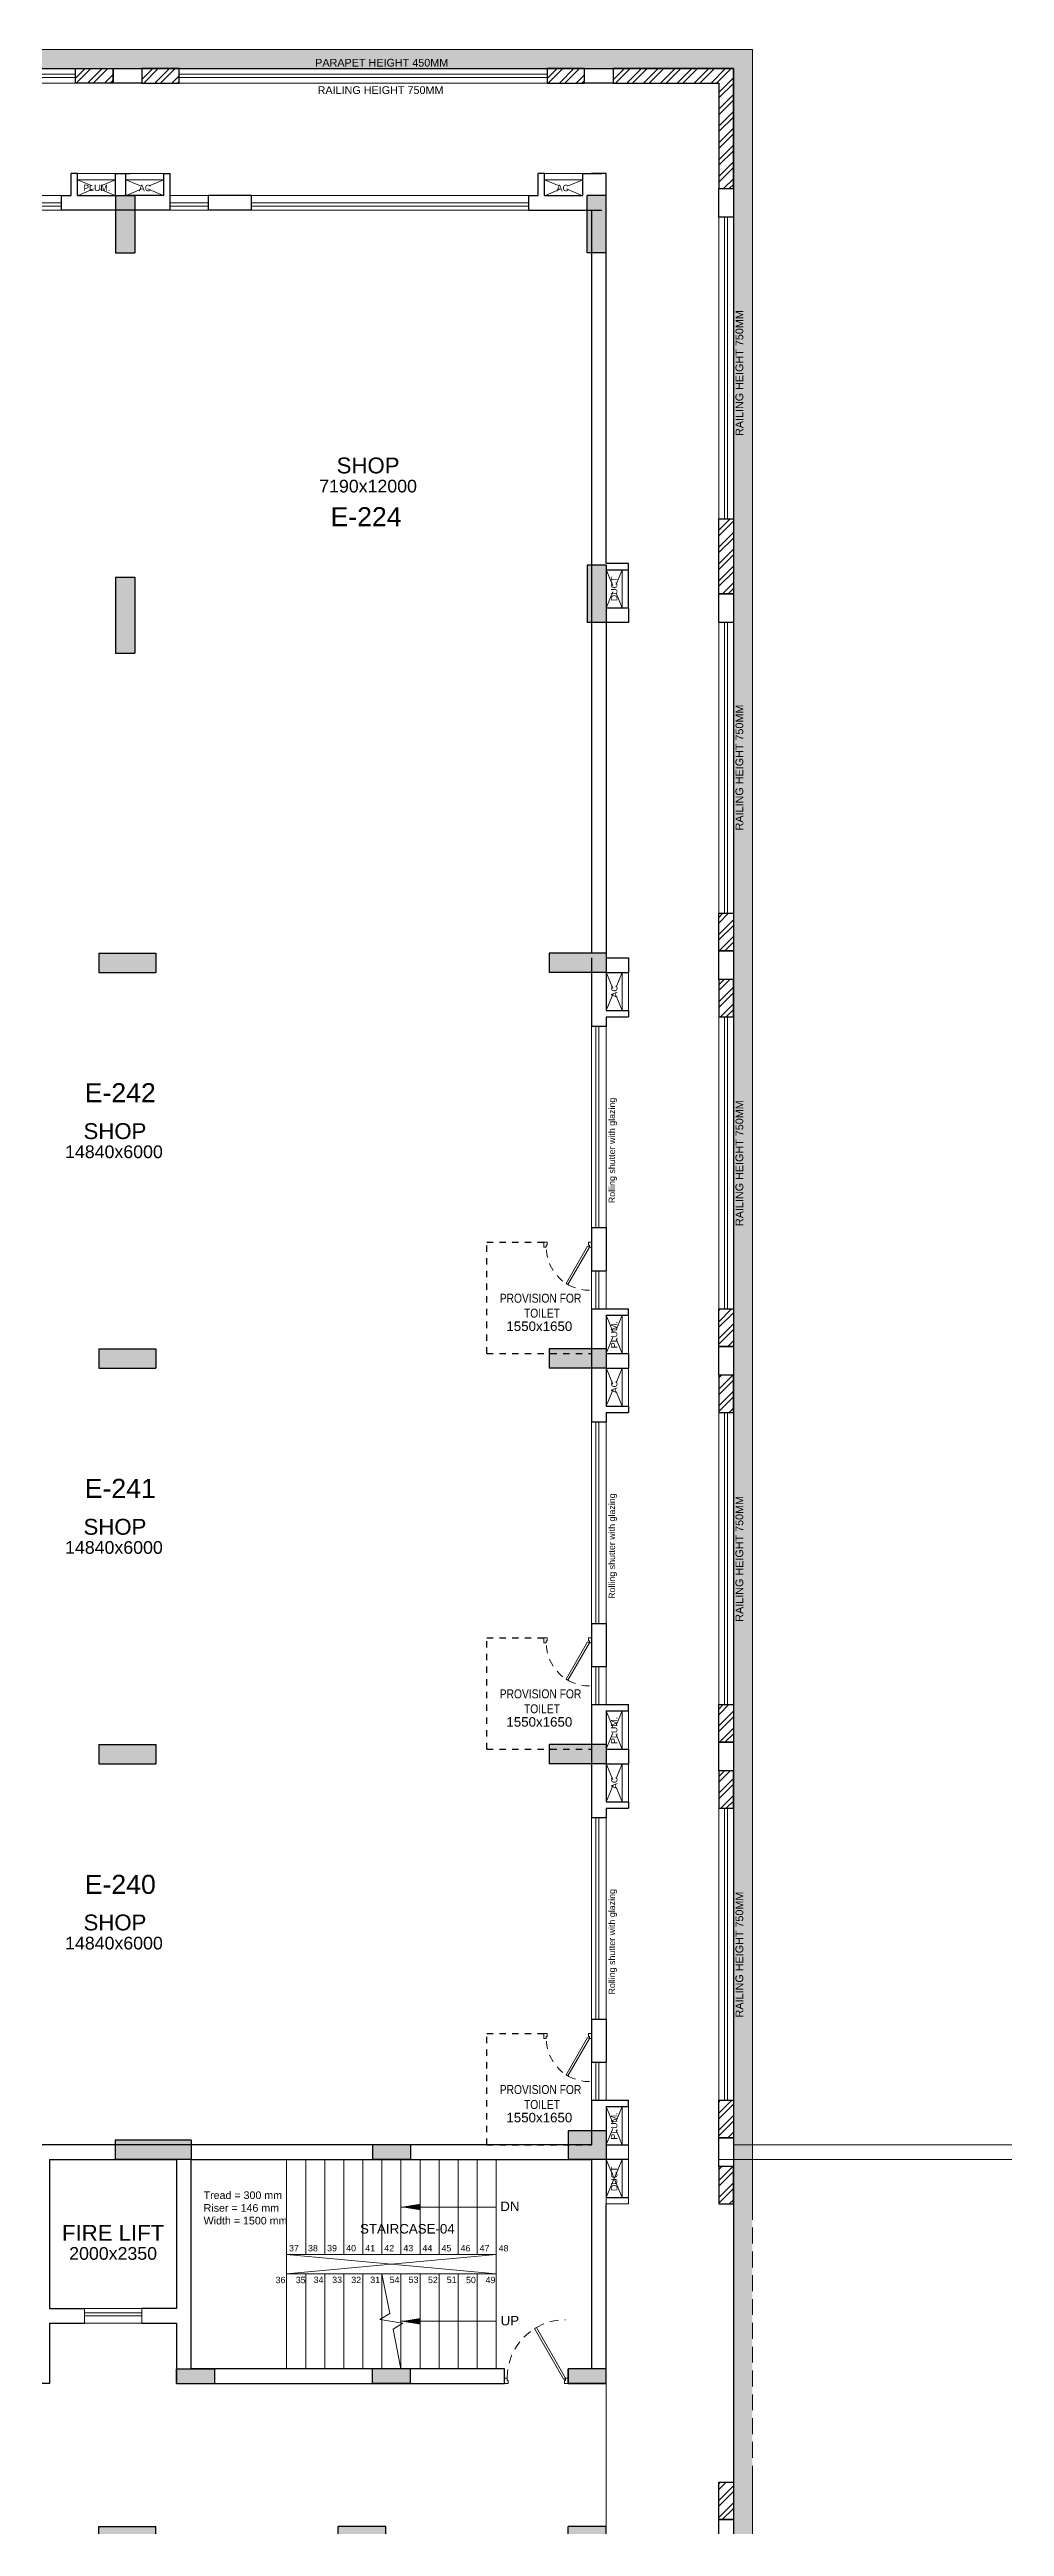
# Model space of a CAD drawing. Header units: metres. Extents: x 9819 to 10514, y 4405 to 4599.
# Drawn here: x 10293.5 to 10308.52, y 4458.23 to 4497.23 of the extents above; entities that cross this region are included whole.
import ezdxf
from ezdxf.enums import TextEntityAlignment as Align

# ---------------------------------------------------------------- set-up
doc = ezdxf.new("R2010")
doc.units = ezdxf.units.M
doc.header["$MEASUREMENT"] = 0
doc.linetypes.add('DASHED2', pattern=[0.375, 0.25, -0.125])
doc.linetypes.add('HIDDEN', pattern=[0.375, 0.25, -0.125])
for name, color, linetype, lineweight in [('A_BUP AREA', 2, 'Continuous', 25), ('A_COMMENTS', 3, 'Continuous', 0), ('A_CONC', 1, 'Continuous', 30), ('A_DOOR-WIN', 23, 'Continuous', 9), ('A_DOTTED', 8, 'HIDDEN', 0), ('A_ELE 0.15', 252, 'Continuous', 15), ('A_GLAZE', 140, 'Continuous', 5), ('A_LEDGE', 252, 'Continuous', 15), ('A_SHOP NO.', 113, 'Continuous', 5), ('A_SILL 0.09', 9, 'Continuous', 9), ('A_SILL 0.25', 25, 'Continuous', 15), ('A_STAIRS', 21, 'Continuous', 9), ('A_TEXT', 7, 'Continuous', 5), ('A_WALL', 7, 'Continuous', 30), ('A_Wall Hatch', 8, 'Continuous', 5), ('Doorline', 251, 'DASHED2', 13), ('ELE .15', 8, 'Continuous', 15)]:
    doc.layers.add(name, color=color, linetype=linetype, lineweight=lineweight)
doc.layers.add('A_COL. NO', color=4, linetype='Continuous')
doc.layers.add('STRU. COL.', color=1, linetype='Continuous')
doc.layers.get('A_COL. NO').off()
doc.styles.add('A', font='ARIALN.TTF')
doc.styles.get("Standard").update_dxf_attribs({"font": 'arial.ttf'})
doc.dimstyles.new('DIM IN MM', dxfattribs={"dimtxt": 0.18, "dimasz": 0.075, "dimexe": 0.05, "dimexo": 0.05, "dimgap": 0.05, "dimtad": 0, "dimdec": 0, "dimlfac": 1000, "dimzin": 3, "dimdsep": 46, "dimtxsty": 'A', "dimblk1": 'ARCHTICK', "dimblk2": 'ARCHTICK', "dimsah": 1, "dimcen": 0, "dimclrd": 256, "dimclre": 256, "dimclrt": 256, "dimadec": 0, "dimazin": 0, "dimtfac": 1, "dimtdec": 0, "dimtofl": 0, "dimtmove": 1, "dimatfit": 3, "dimfxl": 1, "dimtolj": 1, "dimtzin": 0, "dimlwd": -1, "dimlwe": -1, "dimarcsym": 0})

# ---------------------------------------------------------------- blocks, each defined once
blk = doc.blocks.new('D 750')
at = {"layer": 'A_DOOR-WIN'}
for points in [[(-0.372, 0.665), (-0.035, 0.075), (-0.063, 0.059), (-0.4, 0.649)], [(-0.75, 0.075), (-0.75, 0), (-0.7, 0), (-0.7, 0.043), (-0.715, 0.043), (-0.715, 0.075)], [(0, 0.075), (0, 0), (-0.05, 0), (-0.05, 0.043), (-0.035, 0.043), (-0.035, 0.075)]]:
    blk.add_lwpolyline(points, close=True, dxfattribs=at)
at = {"layer": 'Doorline', "ltscale": 0.5}
blk.add_arc((-0.035, 0.075), 0.68, 90, 180, dxfattribs=at)
blk = doc.blocks.new('Typical shops 2nd')
at = {"layer": 'A_DOOR-WIN'}
for p, q in [((30.095, -1.08), (30.095, -4.25)), ((30.145, -1.08), (30.145, -4.25)), ((0.465, -5.38), (0.465, -2.21)), ((0.515, -5.38), (0.515, -2.21))]:
    blk.add_line(p, q, dxfattribs=at)
at = {"layer": 'A_DOTTED'}
for p, q in [((0.1, -0.83), (0.35, -0.23)), ((0.1, -0.23), (0.35, -0.83)), ((30.51, -0.23), (30.26, -0.83)), ((30.51, -0.83), (30.26, -0.23)), ((0.1, -6.23), (0.35, -5.63)), ((0.1, -5.63), (0.35, -6.23)), ((30.51, -5.63), (30.26, -6.23)), ((30.51, -6.23), (30.26, -5.63))]:
    blk.add_line(p, q, dxfattribs=at)
at = {"layer": 'A_GLAZE'}
for p, q in [((0.465, -1.53), (0.465, -0.93)), ((0.515, -1.53), (0.515, -0.93)), ((30.095, -4.93), (30.095, -5.53)), ((30.145, -4.93), (30.145, -5.53))]:
    blk.add_line(p, q, dxfattribs=at)
at = {"layer": 'A_LEDGE'}
for p, q in [((0, -0.83), (0, -0.23)), ((0.1, -0.83), (0.1, -0.23)), ((30.51, -0.83), (30.51, -0.23)), ((30.61, -0.83), (30.61, -0.23)), ((0, -5.63), (0, -6.23)), ((0.1, -5.63), (0.1, -6.23)), ((30.51, -5.63), (30.51, -6.23)), ((30.61, -5.63), (30.61, -6.23))]:
    blk.add_line(p, q, dxfattribs=at)
at = {"layer": 'A_SILL 0.09'}
for p, q in [((0.35, -1.53), (0.35, -0.93)), ((0.58, -1.53), (0.58, -0.93)), ((30.03, -4.25), (30.03, -1.08)), ((30.26, -1.08), (30.26, -4.25)), ((0.35, -5.38), (0.35, -2.21)), ((0.58, -2.21), (0.58, -5.38)), ((30.03, -4.93), (30.03, -5.53)), ((30.26, -4.93), (30.26, -5.53))]:
    blk.add_line(p, q, dxfattribs=at)
at = {"layer": 'A_WALL'}
for p, q in [((0, -0.23), (0, 0)), ((30.61, 0), (30.61, -0.23)), ((0.35, -0.23), (0, -0.23)), ((0.35, -0.83), (0.35, -0.23)), ((0.58, -0.93), (0.58, -0.23)), ((30.03, 0), (30.03, -1.08)), ((30.26, -0.23), (30.61, -0.23)), ((30.26, -0.23), (30.26, -0.83)), ((0.35, -0.83), (0, -0.83)), ((0, -0.83), (0, -0.93)), ((0.58, -0.93), (0, -0.93)), ((30.26, -1.08), (30.03, -1.08)), ((30.26, -0.83), (30.61, -0.83)), ((30.26, -0.93), (30.61, -0.93)), ((30.26, -0.93), (30.26, -1.08)), ((30.61, -0.83), (30.61, -0.93)), ((0.35, -2.21), (0.35, -1.53)), ((0.58, -1.53), (0.35, -1.53)), ((0.58, -2.21), (0.58, -1.53)), ((0.58, -2.21), (0.35, -2.21)), ((30.03, -4.25), (30.03, -4.93)), ((30.03, -4.25), (30.26, -4.25)), ((30.26, -4.25), (30.26, -4.93)), ((30.03, -4.93), (30.26, -4.93)), ((0.35, -5.53), (0.35, -5.38)), ((0.35, -5.38), (0.58, -5.38)), ((0.58, -6.46), (0.58, -5.38)), ((0.35, -5.53), (0, -5.53)), ((0, -5.63), (0, -5.53)), ((0.35, -5.63), (0, -5.63)), ((0.35, -6.23), (0.35, -5.63)), ((30.03, -5.53), (30.03, -6.23)), ((30.03, -5.53), (30.61, -5.53)), ((30.26, -5.63), (30.26, -6.23)), ((30.26, -5.63), (30.61, -5.63)), ((30.61, -5.63), (30.61, -5.53)), ((0.35, -6.23), (0, -6.23)), ((30.26, -6.23), (30.61, -6.23))]:
    blk.add_line(p, q, dxfattribs=at)
at = {"layer": 'A_WALL', "color": 252, "linetype": 'DASHED2', "ltscale": 0.3, "true_color": 0x939598}
blk.add_line((28.38, -6.23), (30.03, -6.23), dxfattribs=at)
for points in [[(0.95, 0), (2.23, 0), (2.23, -1.98), (1.33, -1.98)], [(28.38, -6.23), (28.38, -4.48), (29.28, -4.48)]]:
    blk.add_lwpolyline(points, dxfattribs=at)
at = {"layer": 'A_DOOR-WIN', "xscale": -1}
blk.add_blockref('D 750', (0.58, -1.98), dxfattribs=at)
at = {"layer": 'A_DOOR-WIN', "xscale": -1, "rotation": 180}
blk.add_blockref('D 750', (30.03, -4.48), dxfattribs=at)
at = {"char_height": 0.1411, "width": 1.97366, "attachment_point": 1, "style": 'A'}
for insert in [(0.419, -0.618), (28.239, -5.29)]:
    blk.add_mtext('\\pxqc;PROVISION FOR\\P TOILET ', dxfattribs=dict(at, insert=insert))
at = {"layer": 'A_TEXT'}
for s, p in [('PLUM.', (0.274, -0.523)), ('AC', (30.436, -0.531)), ('Rolling shutter with glazing', (30.399, -3.034)), ('Rolling shutter with glazing', (0.282, -3.428)), ('AC', (0.274, -5.923)), ('PLUM.', (30.434, -5.936))]:
    blk.add_text(s, height=0.1, rotation=90, dxfattribs=at).set_placement(p, align=Align.CENTER)
for s, height, p in [('1550x1650', 0.15, (1.388, -1.205)), ('SHOP', 0.25, (7.945, -2.855)), ('SHOP', 0.25, (22.529, -2.855)), ('14840x6000', 0.2, (7.945, -3.155)), ('14840x6000', 0.2, (22.513, -3.155)), ('1550x1650', 0.15, (29.207, -5.877))]:
    blk.add_text(s, height=height, dxfattribs=at).set_placement(p, align=Align.CENTER)
blk = doc.blocks.new('_ARCHTICK')
at = {"color": 0, "linetype": 'ByBlock', "const_width": 0.15}
blk.add_lwpolyline([(-0.5, -0.5), (0.5, 0.5)], dxfattribs=at)
blk = doc.blocks.new('D-900')
at = {"layer": 'A_DOOR-WIN'}
for points in [[(0.45, 0.794), (0.035, 0.075), (0.063, 0.059), (0.478, 0.778)], [(0, 0.075), (0, 0), (0.05, 0), (0.05, 0.043), (0.035, 0.043), (0.035, 0.075)], [(0.9, 0.075), (0.9, 0), (0.85, 0), (0.85, 0.043), (0.865, 0.043), (0.865, 0.075)]]:
    blk.add_lwpolyline(points, close=True, dxfattribs=at)
at = {"layer": 'Doorline', "ltscale": 0.5}
blk.add_arc((0.035, 0.075), 0.83, 0, 90, dxfattribs=at)
blk = doc.blocks.new('col')
at = {"linetype": 'Continuous'}
blk.add_hatch(color=256, dxfattribs=at).paths.add_polyline_path([(0, 0), (1, 0), (1, 1), (0, 1), (0, 0)])
at = {"linetype": 'Continuous', "lineweight": 25}
for p, q in [((0, 1), (1, 1)), ((0, 1), (0, 0)), ((1, 1), (1, 0)), ((0, 0), (1, 0))]:
    blk.add_line(p, q, dxfattribs=at)
blk = doc.blocks.new('WING-E REVISED COLU.')
at = {"layer": 'STRU. COL.', "zscale": 0.23}
for p, xscale, yscale, rotation in [((5474.915, -8836.166), -0.9000000000000005, 0.3000000000000001, 90), ((5482.335, -8836.166), 0.3, 0.9, 180), ((5474.915, -8842.171), -1.2, 0.3, 90), ((5475.805, -8867.086), -1.2, 0.3, 359.9999999999758), ((5475.575, -8870.386), -0.6, 0.23, 180), ((5479.255, -8870.386), 0.6, 0.23, 180), ((5482.335, -8870.386), 0.6, 0.23, 180), ((5474.35, -8872.866), -0.9, 0.3, 180), ((5478.868, -8872.866), 0.75, 0.23, 180), ((5482.335, -8872.866), 0.6, 0.45, 180)]:
    blk.add_blockref('col', p, dxfattribs=dict(at, xscale=xscale, yscale=yscale, rotation=rotation))
for p, xscale, yscale in [((5482.335, -8842.886), -0.3, 0.9), ((5474.35, -8848.396), 0.9, 0.3), ((5482.335, -8848.396), -0.9, 0.3), ((5474.35, -8854.626), 0.9, 0.3), ((5482.335, -8854.626), -0.9, 0.3), ((5474.35, -8860.856), 0.9, 0.3), ((5482.335, -8860.856), -0.9, 0.3), ((5482.335, -8867.086), -0.6, 0.45), ((5479.255, -8867.086), -0.6, 0.23)]:
    blk.add_blockref('col', p, dxfattribs=dict(at, xscale=xscale, yscale=yscale))
blk = doc.blocks.new('A$C682559e5')
at = {"lineweight": 30, "true_color": 0x636466}
h = blk.add_hatch(dxfattribs=at)
h.set_pattern_fill('ANSI32', color=251, scale=0.5)
h.set_pattern_definition([(45, (-9910.29707, -4328.92705), (-0.1325825215, 0.1325825215), []), (45, (-9910.20869, -4328.92705), (-0.1325825215, 0.1325825215), [])])
h.paths.add_polyline_path([(-1.89, 78.31), (-1.89, 78.08), (-0.23, 78.08), (-0.23, 76.42), (0, 76.42), (0, 78.31)])
h.paths.add_polyline_path([(0, 75.38), (0, 75.97), (-0.23, 75.97), (-0.23, 75.38)])
h.paths.add_polyline_path([(0, 64.55), (0, 63.96), (-0.23, 63.96), (-0.23, 64.55)])
h.paths.add_polyline_path([(0, 62.92), (0, 63.51), (-0.23, 63.51), (-0.23, 62.92)])
h.paths.add_polyline_path([(0, 58.32), (0, 57.73), (-0.23, 57.73), (-0.23, 58.32)])
h.paths.add_polyline_path([(0, 56.69), (0, 57.28), (-0.23, 57.28), (-0.23, 56.69)])
h.paths.add_polyline_path([(0, 52.09), (0, 51.5), (-0.23, 51.5), (-0.23, 52.09)])
h.paths.add_polyline_path([(0, 50.46), (0, 51.05), (-0.23, 51.05), (-0.23, 50.46)])
h.paths.add_polyline_path([(0, 45.86), (0, 45.27), (-0.23, 45.27), (-0.23, 45.86)])
h.paths.add_polyline_path([(0, 44.23), (0, 44.82), (-0.23, 44.82), (-0.23, 44.23)])
h.paths.add_polyline_path([(0, 39.63), (0, 39.04), (-0.23, 39.04), (-0.23, 39.63)])
h.paths.add_polyline_path([(0, 38), (0, 38.59), (-0.23, 38.59), (-0.23, 38)])
h.paths.add_polyline_path([(0, 33.62), (0, 33.03), (-0.23, 33.03), (-0.23, 33.62)])
h.paths.add_polyline_path([(0, 31.99), (0, 32.58), (-0.23, 32.58), (-0.23, 31.99)])
h.paths.add_polyline_path([(0, 25.76), (0, 26.35), (-0.23, 26.35), (-0.23, 25.76)])
h.paths.add_polyline_path([(0, 27.39), (0, 26.8), (-0.23, 26.8), (-0.23, 27.39)])
h.paths.add_polyline_path([(0, 21.16), (0, 20.57), (-0.23, 20.57), (-0.23, 21.16)])
h.paths.add_polyline_path([(0, 19.53), (0, 20.12), (-0.23, 20.12), (-0.23, 19.53)])
h.paths.add_polyline_path([(0, 13.3), (0, 13.89), (-0.23, 13.89), (-0.23, 13.3)])
h.paths.add_polyline_path([(0, 14.93), (0, 14.34), (-0.23, 14.34), (-0.23, 14.93)])
h.paths.add_polyline_path([(0, 7.09), (0, 8.27), (-0.23, 8.27), (-0.23, 7.09)])
h.paths.add_polyline_path([(-1.89, 0), (-1.89, 0.23), (-0.23, 0.23), (-0.23, 1.89), (0, 1.89), (0, 0)])
h.paths.add_polyline_path([(-2.93, 0), (-2.34, 0), (-2.34, 0.23), (-2.93, 0.23)])
h.paths.add_polyline_path([(-8.72, 0), (-9.31, 0), (-9.31, 0.23), (-8.72, 0.23)])
h.paths.add_polyline_path([(-10.35, 0), (-9.76, 0), (-9.76, 0.23), (-10.35, 0.23)])
h.paths.add_polyline_path([(-25.19, 0), (-24.6, 0), (-24.6, 0.23), (-25.19, 0.23)])
h.paths.add_polyline_path([(-23.56, 0), (-24.15, 0), (-24.15, 0.23), (-23.56, 0.23)])
h.paths.add_polyline_path([(-17.77, 0), (-17.18, 0), (-17.18, 0.23), (-17.77, 0.23)])
h.paths.add_polyline_path([(-16.14, 0), (-16.73, 0), (-16.73, 0.23), (-16.14, 0.23)])
h.paths.add_polyline_path([(-32.02, 0), (-32.02, 0.23), (-33.68, 0.23), (-33.68, 1.89), (-33.91, 1.89), (-33.91, 0)])
h.paths.add_polyline_path([(-31.57, 0), (-30.98, 0), (-30.98, 0.23), (-31.57, 0.23)])
h.paths.add_polyline_path([(-33.91, 7.09), (-33.91, 8.27), (-33.68, 8.27), (-33.68, 7.09)])
h.paths.add_polyline_path([(-33.91, 13.3), (-33.91, 13.89), (-33.68, 13.89), (-33.68, 13.3)])
h.paths.add_polyline_path([(-33.91, 14.93), (-33.91, 14.34), (-33.68, 14.34), (-33.68, 14.93)])
h.paths.add_polyline_path([(-33.91, 19.53), (-33.91, 20.12), (-33.68, 20.12), (-33.68, 19.53)])
h.paths.add_polyline_path([(-33.91, 21.16), (-33.91, 20.57), (-33.68, 20.57), (-33.68, 21.16)])
h.paths.add_polyline_path([(-33.91, 25.76), (-33.91, 26.35), (-33.68, 26.35), (-33.68, 25.76)])
h.paths.add_polyline_path([(-33.91, 27.39), (-33.91, 26.8), (-33.68, 26.8), (-33.68, 27.39)])
h.paths.add_polyline_path([(-33.91, 31.99), (-33.91, 32.58), (-33.68, 32.58), (-33.68, 31.99)])
h.paths.add_polyline_path([(-33.91, 33.62), (-33.91, 33.03), (-33.68, 33.03), (-33.68, 33.62)])
h.paths.add_polyline_path([(-33.91, 38), (-33.91, 38.59), (-33.68, 38.59), (-33.68, 38)])
h.paths.add_polyline_path([(-33.91, 39.63), (-33.91, 39.04), (-33.68, 39.04), (-33.68, 39.63)])
h.paths.add_polyline_path([(-33.91, 44.23), (-33.91, 44.82), (-33.68, 44.82), (-33.68, 44.23)])
h.paths.add_polyline_path([(-33.91, 45.86), (-33.91, 45.27), (-33.68, 45.27), (-33.68, 45.86)])
h.paths.add_polyline_path([(-33.91, 50.46), (-33.91, 51.05), (-33.68, 51.05), (-33.68, 50.46)])
h.paths.add_polyline_path([(-33.91, 52.09), (-33.91, 51.5), (-33.68, 51.5), (-33.68, 52.09)])
h.paths.add_polyline_path([(-33.91, 56.69), (-33.91, 57.28), (-33.68, 57.28), (-33.68, 56.69)])
h.paths.add_polyline_path([(-33.91, 58.32), (-33.91, 57.73), (-33.68, 57.73), (-33.68, 58.32)])
h.paths.add_polyline_path([(-33.91, 62.92), (-33.91, 63.51), (-33.68, 63.51), (-33.68, 62.92)])
h.paths.add_polyline_path([(-33.91, 64.55), (-33.91, 63.96), (-33.68, 63.96), (-33.68, 64.55)])
h.paths.add_polyline_path([(-33.91, 75.38), (-33.91, 75.97), (-33.68, 75.97), (-33.68, 75.38)])
h.paths.add_polyline_path([(-32.02, 78.31), (-32.02, 78.08), (-33.68, 78.08), (-33.68, 76.42), (-33.91, 76.42), (-33.91, 78.31)])
at = {"layer": 'A_CONC'}
for points in [[(-33.91, 39.04), (-33.68, 39.04), (-33.68, 38.59), (-33.91, 38.59)], [(-33.91, 33.03), (-33.68, 33.03), (-33.68, 32.58), (-33.91, 32.58)], [(-33.91, 26.8), (-33.68, 26.8), (-33.68, 26.35), (-33.91, 26.35)], [(-33.91, 20.57), (-33.68, 20.57), (-33.68, 20.12), (-33.91, 20.12)], [(-33.91, 14.34), (-33.68, 14.34), (-33.68, 13.89), (-33.91, 13.89)], [(-33.91, 8.72), (-33.68, 8.72), (-33.68, 8.27), (-33.91, 8.27)], [(-33.91, 2.34), (-33.68, 2.34), (-33.68, 1.89), (-33.91, 1.89)], [(-31.57, 0.23), (-31.57, 0), (-32.02, 0), (-32.02, 0.23)], [(-24.15, 0.23), (-24.15, 0), (-24.6, 0), (-24.6, 0.23)]]:
    blk.add_lwpolyline(points, close=True, dxfattribs=at)
at = {"layer": 'A_WALL'}
for points in [[(-33.91, 38), (-33.91, 38.59), (-33.68, 38.59), (-33.68, 38)], [(-33.91, 33.62), (-33.91, 33.03), (-33.68, 33.03), (-33.68, 33.62)], [(-33.91, 31.99), (-33.91, 32.58), (-33.68, 32.58), (-33.68, 31.99)], [(-33.91, 27.39), (-33.91, 26.8), (-33.68, 26.8), (-33.68, 27.39)], [(-33.91, 25.76), (-33.91, 26.35), (-33.68, 26.35), (-33.68, 25.76)], [(-33.91, 21.16), (-33.91, 20.57), (-33.68, 20.57), (-33.68, 21.16)], [(-33.91, 19.53), (-33.91, 20.12), (-33.68, 20.12), (-33.68, 19.53)], [(-33.91, 14.93), (-33.91, 14.34), (-33.68, 14.34), (-33.68, 14.93)], [(-33.91, 13.3), (-33.91, 13.89), (-33.68, 13.89), (-33.68, 13.3)], [(-33.91, 7.09), (-33.91, 8.27), (-33.68, 8.27), (-33.68, 7.09)], [(-32.02, 0), (-32.02, 0.23), (-33.68, 0.23), (-33.68, 1.89), (-33.91, 1.89), (-33.91, 0)], [(-31.57, 0), (-30.98, 0), (-30.98, 0.23), (-31.57, 0.23)], [(-25.19, 0), (-24.6, 0), (-24.6, 0.23), (-25.19, 0.23)], [(-23.56, 0), (-24.15, 0), (-24.15, 0.23), (-23.56, 0.23)]]:
    blk.add_lwpolyline(points, close=True, dxfattribs=at)
blk = doc.blocks.new('A$C71813cf5')
at = {"transparency": 33554493}
h = blk.add_hatch(color=256, dxfattribs=at)
h.dxf.hatch_style = 1
h.paths.add_polyline_path([(2.3, 2.3), (-32.21, 2.3), (-32.21, -76.61), (2.3, -76.61)])
h.paths.add_polyline_path([(2, 2), (-31.91, 2), (-31.91, -76.31), (2, -76.31)], flags=16)
blk.add_lwpolyline([(2.3, -31.62), (2.3, 2.3), (-32.21, 2.3), (-32.21, -31.62)])
at = {"layer": 'A_ELE 0.15', "color": 7, "true_color": 0xffffff}
blk.add_lwpolyline([(-32.21, -36), (-32.21, -76.61), (2.3, -76.61), (2.3, -36)], dxfattribs=at)
at = {"layer": 'A_GLAZE'}
for points in [[(-8.35, 1.86), (-8.35, 1.91), (-14.14, 1.91), (-14.14, 1.86)], [(-0.93, 1.86), (-0.93, 1.91), (-6.72, 1.91), (-6.72, 1.86)], [(1.91, -0.34), (1.86, -0.34), (1.86, -5.09), (1.91, -5.09)], [(1.91, -12.93), (1.86, -12.93), (1.86, -17.53), (1.91, -17.53)], [(1.91, -19.16), (1.86, -19.16), (1.86, -23.76), (1.91, -23.76)]]:
    blk.add_lwpolyline(points, close=True, dxfattribs=at)
at = {"layer": 'A_GLAZE', "elevation": 0}
for points in [[(1.91, -6.72), (1.86, -6.72), (1.86, -11.3), (1.91, -11.3)], [(1.91, -25.39), (1.86, -25.39), (1.86, -29.99), (1.91, -29.99)]]:
    blk.add_lwpolyline(points, close=True, dxfattribs=at)
at = {"layer": 'A_SILL 0.25'}
blk.add_line((2, -36), (2, -31.62), dxfattribs=at)
for points in [[(1.77, -31.62), (1.77, 1.77), (-31.68, 1.77), (-31.68, -31.62)], [(-31.68, -36), (-31.68, -76.08), (-0.34, -76.08), (1.77, -76.08), (1.77, -36)]]:
    blk.add_lwpolyline(points, dxfattribs=at)
at = {"layer": 'A_TEXT', "color": 32, "true_color": 0xcd6928}
blk.add_lwpolyline([(-31.91, -36), (-31.91, -76.31), (2, -76.31), (2, 2), (-31.91, 2), (-31.91, -31.62)], dxfattribs=at)
at = {"layer": 'ELE .15', "color": 7, "linetype": 'DASHED2', "true_color": 0xffffff}
blk.add_line((2.3, -31.62), (2.3, -36), dxfattribs=at)
at = {"rotation": 180}
blk.add_blockref('A$C682559e5', (-31.91, 2), dxfattribs=at)
at = {"layer": 'A_TEXT', "color": 32, "true_color": 0xcd6928, "insert": (-4.58, 2.153, 0), "char_height": 0.1215, "attachment_point": 1}
blk.add_mtext_dynamic_manual_height_columns('PARAPET HEIGHT 450MM', width=3.42392, gutter_width=0.931, heights=[0], dxfattribs=at)
at = {"layer": 'A_TEXT', "color": 4, "insert": (-4.542, 1.722, 0), "char_height": 0.1215, "attachment_point": 1}
blk.add_mtext_dynamic_manual_height_columns('RAILING HEIGHT 750MM', width=3.42392, gutter_width=0.931, heights=[0], dxfattribs=at)
at = {"layer": 'A_TEXT', "color": 4, "char_height": 0.1215, "attachment_point": 1, "rotation": 90}
for insert in [(2.034, -3.785), (2.034, -9.995), (2.034, -16.225), (2.034, -22.455), (2.034, -28.685)]:
    blk.add_mtext_dynamic_manual_height_columns('RAILING HEIGHT 750MM', width=3.42392, gutter_width=0.931, heights=[0], dxfattribs=dict(at, insert=insert))
blk = doc.blocks.new('A$C7465e08f')
at = {"layer": 'A_DOOR-WIN'}
for p, q in [((2.21, -0.465), (6.57, -0.465)), ((2.21, -0.515), (6.57, -0.515)), ((9.56, -0.465), (13.92, -0.465)), ((9.56, -0.515), (13.92, -0.515))]:
    blk.add_line(p, q, dxfattribs=at)
at = {"layer": 'A_DOTTED'}
for p, q in [((0.83, -0.1), (0.23, -0.35)), ((0.23, -0.1), (0.83, -0.35)), ((7.42, -0.1), (6.82, -0.35)), ((6.82, -0.1), (7.42, -0.35)), ((8.18, -0.1), (7.58, -0.35)), ((7.58, -0.1), (8.18, -0.35)), ((14.77, -0.1), (14.17, -0.35)), ((14.17, -0.1), (14.77, -0.35))]:
    blk.add_line(p, q, dxfattribs=at)
at = {"layer": 'A_GLAZE'}
for p, q in [((1.53, -0.465), (0.93, -0.465)), ((1.53, -0.515), (0.93, -0.515)), ((8.88, -0.465), (8.28, -0.465)), ((8.88, -0.515), (8.28, -0.515))]:
    blk.add_line(p, q, dxfattribs=at)
at = {"layer": 'A_LEDGE'}
for p, q in [((0.83, 0), (0.23, 0)), ((6.82, 0), (7.42, 0)), ((14.17, 0), (14.77, 0)), ((0.83, -0.1), (0.23, -0.1)), ((6.82, -0.1), (7.42, -0.1)), ((8.18, 0), (7.58, 0)), ((8.18, -0.1), (7.58, -0.1)), ((14.17, -0.1), (14.77, -0.1))]:
    blk.add_line(p, q, dxfattribs=at)
at = {"layer": 'A_SILL 0.09'}
for p, q in [((1.53, -0.35), (0.93, -0.35)), ((2.21, -0.35), (6.57, -0.35)), ((8.88, -0.35), (8.28, -0.35)), ((9.56, -0.35), (13.92, -0.35)), ((1.53, -0.58), (0.93, -0.58)), ((6.57, -0.58), (2.21, -0.58)), ((8.88, -0.58), (8.28, -0.58)), ((13.92, -0.58), (9.56, -0.58))]:
    blk.add_line(p, q, dxfattribs=at)
at = {"layer": 'A_WALL'}
for p, q in [((0.23, 0), (0, 0)), ((0.23, -0.35), (0.23, 0)), ((0.83, -0.35), (0.83, 0)), ((0.83, 0), (0.93, 0)), ((0.93, -0.58), (0.93, 0)), ((6.72, -0.35), (6.72, 0)), ((6.82, 0), (6.72, 0)), ((6.82, -0.35), (6.82, 0)), ((7.42, -0.35), (7.42, 0)), ((7.42, 0), (7.65, 0)), ((14.07, -0.35), (14.07, 0)), ((14.17, 0), (14.07, 0)), ((14.17, -0.35), (14.17, 0)), ((14.77, -0.35), (14.77, 0)), ((14.77, 0), (15.07, 0)), ((0.83, -0.35), (0.23, -0.35)), ((2.21, -0.35), (1.53, -0.35)), ((1.53, -0.58), (1.53, -0.35)), ((2.21, -0.58), (2.21, -0.35)), ((6.57, -0.35), (6.72, -0.35)), ((6.57, -0.58), (6.57, -0.35)), ((6.82, -0.35), (7.42, -0.35)), ((7.58, -0.35), (7.58, 0)), ((8.18, -0.35), (7.58, -0.35)), ((8.18, -0.35), (8.18, 0)), ((8.18, 0), (8.28, 0)), ((8.28, -0.58), (8.28, 0)), ((9.56, -0.35), (8.88, -0.35)), ((8.88, -0.58), (8.88, -0.35)), ((9.56, -0.58), (9.56, -0.35)), ((13.92, -0.35), (14.07, -0.35)), ((13.92, -0.58), (13.92, -0.35)), ((14.17, -0.35), (14.77, -0.35)), ((0.93, -0.58), (0.23, -0.58)), ((2.21, -0.58), (1.53, -0.58)), ((8.28, -0.58), (6.57, -0.58)), ((9.56, -0.58), (8.88, -0.58)), ((13.92, -0.58), (15.07, -0.58)), ((1.98, -1.33), (1.88, -1.33))]:
    blk.add_line(p, q, dxfattribs=at)
at = {"layer": 'A_WALL', "color": 252, "linetype": 'DASHED2', "ltscale": 0.3, "true_color": 0x939598}
for p, q in [((0.23, -2.13), (0.23, -0.58)), ((1.98, -2.23), (1.98, -1.33)), ((1.98, -2.23), (0.23, -2.23))]:
    blk.add_line(p, q, dxfattribs=at)
blk.add_lwpolyline([(1.98, -1.33), (1.98, -2.23), (0.23, -2.23), (0.23, -0.58)], dxfattribs=at)
at = {"layer": 'A_DOOR-WIN', "rotation": 90}
blk.add_blockref('D 750', (1.98, -0.58), dxfattribs=at)
at = {"insert": (0.117, -1.398), "char_height": 0.1411, "width": 1.97366, "attachment_point": 1, "style": 'A'}
blk.add_mtext('\\pxqc;PROVISION FOR\\P TOILET ', dxfattribs=at)
at = {"layer": 'A_TEXT'}
for s, height, p in [('PLUM.', 0.1, (0.564, -0.267)), ('Rolling shutter with glazing', 0.1, (4.445, -0.284)), ('PLUM.', 0.1, (7.122, -0.278)), ('AC', 0.1, (7.882, -0.28)), ('AC', 0.1, (14.456, -0.28)), ('1650x1550', 0.15, (1.126, -2.036)), ('SHOP', 0.25, (3.993, -4.724)), ('SHOP', 0.25, (11.392, -4.724)), ('7190x12000', 0.2, (3.993, -5.024)), ('7190x12000', 0.2, (11.392, -5.024))]:
    blk.add_text(s, height=height, dxfattribs=at).set_placement(p, align=Align.CENTER)

msp = doc.modelspace()

# ---------------------------------------------------------------- linework, layer by layer
at = {"layer": 'A_BUP AREA'}
msp.add_lwpolyline([(10270.3464, 4496.9328), (10304.2564, 4496.9328), (10304.2564, 4418.6228), (10270.3464, 4418.6228)], close=True, dxfattribs=at)
at = {"layer": 'A_COMMENTS'}
msp.add_lwpolyline([(10302.5064, 4488.4428), (10302.2564, 4488.4428), (10302.2564, 4489.0428), (10302.5064, 4489.0428)], close=True, dxfattribs=at)
at = {"layer": 'A_DOOR-WIN'}
for p, q in [((10294.9464, 4461.5978), (10294.0464, 4461.5978)), ((10294.9464, 4461.5478), (10294.0464, 4461.5478))]:
    msp.add_line(p, q, dxfattribs=at)
at = {"layer": 'A_DOTTED'}
for p, q in [((10302.5064, 4489.0428), (10302.2564, 4488.4428)), ((10302.5064, 4488.4428), (10302.2564, 4489.0428))]:
    msp.add_line(p, q, dxfattribs=at)
at = {"layer": 'A_DOTTED', "linetype": 'Continuous'}
for points in [[(10297.2264, 4464.0128), (10297.2264, 4462.5128), (10300.5264, 4462.2128), (10300.5264, 4460.7128)], [(10300.5264, 4464.0128), (10300.5264, 4462.5128), (10297.2264, 4462.2128), (10297.2264, 4460.7128)]]:
    msp.add_lwpolyline(points, dxfattribs=at)
at = {"layer": 'A_LEDGE'}
msp.add_line((10302.5064, 4489.0428), (10302.5064, 4488.4428), dxfattribs=at)
msp.add_lwpolyline([(10302.2564, 4464.0128), (10302.5064, 4463.4128), (10302.5064, 4464.0128), (10302.2564, 4463.4128), (10302.2564, 4463.3128), (10302.6064, 4463.3128), (10302.6064, 4463.4128), (10302.6064, 4464.0128), (10302.6064, 4464.2428)], dxfattribs=at)
at = {"layer": 'A_SILL 0.09'}
msp.add_line((10302.2564, 4460.4828), (10302.2564, 4458.2328), dxfattribs=at)
msp.add_lwpolyline([(10294.0464, 4461.6628), (10294.9464, 4461.6628), (10294.9464, 4461.4328), (10294.0464, 4461.4328)], close=True, dxfattribs=at)
at = {"layer": 'A_SILL 0.25'}
for points in [[(10226.6364, 4424.8528), (10224.6364, 4424.8528), (10224.6364, 4496.9328), (10258.5464, 4496.9328), (10258.5464, 4464.2428), (10270.3464, 4464.2428), (10270.3464, 4496.9328), (10304.2564, 4496.9328), (10304.2564, 4464.2428), (10316.0564, 4464.2428), (10316.0564, 4496.9328), (10349.9664, 4496.9328), (10349.9664, 4418.6228), (10347.9664, 4418.6228)], [(10226.6364, 4425.0828), (10224.8664, 4425.0828), (10224.8664, 4496.7028), (10258.3164, 4496.7028), (10258.3164, 4464.0128), (10270.5764, 4464.0128), (10270.5764, 4496.7028), (10304.0264, 4496.7028), (10304.0264, 4464.0128), (10316.2864, 4464.0128), (10316.2864, 4496.7028), (10349.7364, 4496.7028), (10349.7364, 4418.8528), (10347.9664, 4418.8528)]]:
    msp.add_lwpolyline(points, dxfattribs=at)
at = {"layer": 'A_STAIRS'}
for p, q in [((10297.5264, 4462.5128), (10297.5264, 4464.0128)), ((10297.8264, 4462.5128), (10297.8264, 4464.0128)), ((10298.1264, 4462.5128), (10298.1264, 4464.0128)), ((10298.4264, 4462.5128), (10298.4264, 4464.0128)), ((10298.7264, 4462.5128), (10298.7264, 4464.0128)), ((10299.0264, 4462.5128), (10299.0264, 4464.0128)), ((10299.3264, 4462.5128), (10299.3264, 4464.0128)), ((10299.6264, 4462.5128), (10299.6264, 4464.0128)), ((10299.9264, 4462.5128), (10299.9264, 4464.0128)), ((10300.2264, 4462.5128), (10300.2264, 4464.0128)), ((10297.5264, 4462.2128), (10297.5264, 4460.7128)), ((10297.8264, 4462.2128), (10297.8264, 4460.7128)), ((10298.1264, 4462.2128), (10298.1264, 4460.7128)), ((10298.4264, 4462.2128), (10298.4264, 4460.7128)), ((10299.3264, 4462.2128), (10299.3264, 4460.7128)), ((10299.6264, 4462.2128), (10299.6264, 4460.7128)), ((10299.9264, 4462.2128), (10299.9264, 4460.7128)), ((10300.2264, 4462.2128), (10300.2264, 4460.7128))]:
    msp.add_line(p, q, dxfattribs=at)
msp.add_lwpolyline([(10300.5264, 4462.2128), (10297.2264, 4462.2128), (10297.2264, 4462.5128), (10300.5264, 4462.5128)], close=True, dxfattribs=at)
at = {"layer": 'A_STAIRS', "linetype": 'Continuous'}
msp.add_lwpolyline([(10298.7264, 4460.7128), (10298.7264, 4462.2128), (10298.8519, 4461.5854), (10298.6958, 4461.4904), (10299.0571, 4461.4352), (10298.901, 4461.3402), (10299.0264, 4460.7128), (10299.0264, 4462.2128)], dxfattribs=at)
at = {"layer": 'A_WALL'}
for p, q in [((10302.2564, 4489.0428), (10302.6064, 4489.0428)), ((10302.0264, 4464.2428), (10272.5764, 4464.2428)), ((10293.4964, 4464.0128), (10293.4964, 4461.6628)), ((10293.4964, 4461.6628), (10294.0464, 4461.6628)), ((10293.4964, 4461.4328), (10294.0464, 4461.4328))]:
    msp.add_line(p, q, dxfattribs=at)
for points in [[(10302.6064, 4488.4428), (10302.6064, 4489.0428), (10302.6064, 4489.1428), (10302.2564, 4489.1428), (10302.2564, 4495.2828), (10302.0264, 4495.2828)], [(10302.0264, 4494.7078), (10302.0264, 4483.0078)], [(10302.2564, 4489.0428), (10302.2564, 4488.4428), (10302.6064, 4488.4428), (10302.6064, 4488.2128), (10302.2564, 4488.2128), (10302.2564, 4482.9328), (10302.6064, 4482.9328)], [(10293.4964, 4464.0128), (10295.4964, 4464.0128), (10295.4964, 4461.6628), (10294.9464, 4461.6628)], [(10294.9464, 4461.4328), (10295.4964, 4461.4328), (10295.4964, 4460.4828), (10300.6564, 4460.4828), (10300.6564, 4460.7128), (10295.7264, 4460.7128), (10295.7264, 4464.0128), (10302.0264, 4464.0128), (10302.0264, 4460.7128), (10301.6564, 4460.7128), (10301.6564, 4460.4828), (10302.2564, 4460.4828), (10302.2564, 4463.3128)], [(10302.6064, 4464.0128), (10302.2564, 4464.0128), (10302.2564, 4463.4128), (10302.6064, 4463.4128)], [(10293.4964, 4461.4328), (10293.4964, 4460.4828), (10293.2664, 4460.4828)]]:
    msp.add_lwpolyline(points, dxfattribs=at)

# ---------------------------------------------------------------- block references
msp.add_blockref('A$C7465e08f', (10287.1164, 4495.2828))
at = {"layer": 'A_COL. NO'}
msp.add_blockref('WING-E REVISED COLU.', (4819.9212, 13331.0986), dxfattribs=at)
at = {"layer": 'A_DOOR-WIN', "xscale": -1.111111111099995, "yscale": 1.111111111099995, "zscale": 1.111111111099995}
msp.add_blockref('D-900', (10301.6564, 4460.4828), dxfattribs=at)
at = {"layer": 'A_SILL 0.25'}
msp.add_blockref('A$C71813cf5', (10302.2564, 4494.9328), dxfattribs=at)
at = {"layer": 'A_Wall Hatch'}
for p in [(10271.9964, 4482.9328), (10271.9964, 4476.7028), (10271.9964, 4470.4728)]:
    msp.add_blockref('Typical shops 2nd', p, dxfattribs=at)

# ---------------------------------------------------------------- texts
at = {"layer": 'A_SHOP NO.'}
for s, p in [('E-224', (10298.4768, 4489.7272)), ('E-242', (10294.6091, 4480.6578)), ('E-241', (10294.6091, 4474.4278)), ('E-240', (10294.6091, 4468.1927))]:
    msp.add_text(s, height=0.3, dxfattribs=at).set_placement(p, align=Align.CENTER)
at = {"layer": 'A_STAIRS'}
for s, p in [('37', (10297.4189, 4462.5653)), ('38', (10297.7189, 4462.5635)), ('39', (10298.0189, 4462.5652)), ('40', (10298.3189, 4462.5652)), ('41', (10298.6189, 4462.5635)), ('42', (10298.9189, 4462.5652)), ('43', (10299.2189, 4462.5652)), ('44', (10299.5189, 4462.5652)), ('45', (10299.8189, 4462.5635)), ('46', (10300.1189, 4462.5635)), ('47', (10300.4189, 4462.5653)), ('48', (10300.7189, 4462.5635)), ('36', (10297.2079, 4462.0636)), ('35', (10297.5261, 4462.0636)), ('34', (10297.8072, 4462.0653)), ('33', (10298.0988, 4462.0653)), ('32', (10298.3989, 4462.0653)), ('31', (10298.6982, 4462.0653)), ('54', (10299.0028, 4462.0653)), ('53', (10299.3014, 4462.0671)), ('52', (10299.6066, 4462.064)), ('51', (10299.9021, 4462.0654)), ('50', (10300.2049, 4462.0636)), ('49', (10300.5121, 4462.0636))]:
    msp.add_text(s, height=0.1, dxfattribs=at).set_placement(p, align=Align.RIGHT)
at = {"layer": 'A_TEXT'}
for p in [(10302.4303, 4488.7404), (10302.4303, 4463.7072)]:
    msp.add_text('DUCT', height=0.1, rotation=90, dxfattribs=at).set_placement(p, align=Align.CENTER)
for s, height, p in [('DN', 0.15, (10300.7394, 4463.1989)), ('FIRE LIFT', 0.25, (10294.4964, 4462.7319)), ('STAIRCASE-04', 0.15, (10299.1269, 4462.8452)), ('2000x2350', 0.2, (10294.4964, 4462.4319)), ('UP', 0.15, (10300.7394, 4461.3989))]:
    msp.add_text(s, height=height, dxfattribs=at).set_placement(p, align=Align.CENTER)
at = {"layer": 'A_TEXT', "insert": (10296.7515, 4463.5081), "char_height": 0.12, "width": 1.661733, "attachment_point": 2}
msp.add_mtext('\\pxql;Tread = 300 mm\\PRiser = 146 mm\\PWidth = 1500 mm', dxfattribs=at)

# ---------------------------------------------------------------- leaders
at = {"layer": 'A_STAIRS'}
for points in [[(10299.0264, 4463.2628), (10300.5264, 4463.2628)], [(10299.0264, 4461.4628), (10300.5264, 4461.4628)]]:
    msp.add_leader(points, dimstyle='DIM IN MM', override={"dimasz": 0.3, "dimgap": 0.05, "dimtad": 0}, dxfattribs=at)

doc.saveas('drawing.dxf')
